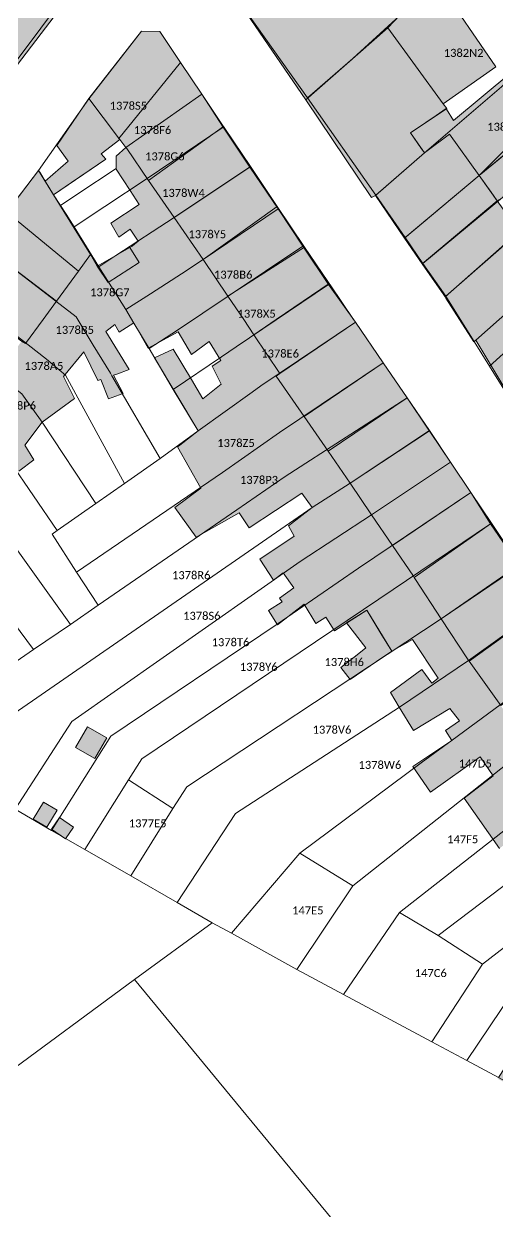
# Model space of a CAD drawing. Header units: metres. Extents: x 113120 to 240396, y 120329 to 242116.
# Drawn here: x 113320.2 to 113367.5, y 121585.9 to 121704.6 of the extents above; entities that cross this region are included whole.
import ezdxf

# ---------------------------------------------------------------- set-up
doc = ezdxf.new("R2010")
doc.units = ezdxf.units.M
doc.header["$LTSCALE"] = 3
for name, color, linetype, lineweight in [('Bpn_CaPa', 78, 'Continuous', 0), ('Bpn_ReBu', 4, 'Continuous', 0), ('Bpt_CaNu', 7, 'Continuous', 0), ('Hachure bâtiment', 11, 'Continuous', 0)]:
    doc.layers.add(name, color=color, linetype=linetype, lineweight=lineweight)
doc.styles.add('Legend', font='')
doc.styles.get('Legend').set_extended_font_data('Calibri')

msp = doc.modelspace()

# ---------------------------------------------------------------- hatches: boundary and pattern name
at = {"layer": 'Hachure bâtiment'}
h = msp.add_hatch(color=256, dxfattribs=at)
h.dxf.hatch_style = 1
h.paths.add_polyline_path([(113302.9, 121737.83), (113303, 121737.22), (113309.15, 121731.63), (113309.95, 121730.81), (113328.62, 121712.35), (113316.14, 121696), (113315.99, 121695.99), (113313.32, 121698.49), (113301.28, 121709.75), (113294.42, 121716.2), (113298.31, 121720.19), (113293.09, 121725.21), (113293.26, 121725.36), (113292.94, 121725.35), (113292.71, 121725.57), (113296.41, 121730.14), (113293.23, 121733.51), (113290.76, 121730.82), (113290.65, 121730.71), (113282.85, 121735.47), (113282.9, 121736.17), (113290.1, 121746.3), (113293.39, 121746.67)])
h = msp.add_hatch(color=256, dxfattribs=at)
h.dxf.hatch_style = 1
h.paths.add_polyline_path([(113358.53, 121713.6), (113354.07, 121709.3), (113357.81, 121705.43), (113356.63, 121704.17), (113348.41, 121696.96), (113341.7, 121706.8), (113344.57, 121708.85), (113346.07, 121709.9), (113351.87, 121715.15), (113353.35, 121716.33), (113355, 121717.65)])
h = msp.add_hatch(color=256, dxfattribs=at)
h.dxf.hatch_style = 1
h.paths.add_polyline_path([(113367.42, 121700.25), (113362.16, 121696.56), (113356.63, 121704.17), (113357.81, 121705.43), (113361.63, 121708.67)])
h = msp.add_hatch(color=256, dxfattribs=at)
h.dxf.hatch_style = 1
h.paths.add_polyline_path([(113333.83, 121703.78), (113335.91, 121700.68), (113329.75, 121693.11), (113329.61, 121693.29), (113326.72, 121697.1), (113332, 121703.83)])
h = msp.add_hatch(color=256, dxfattribs=at)
h.dxf.hatch_style = 1
h.paths.add_polyline_path([(113362.16, 121696.56), (113362.5, 121696.1), (113358.87, 121693.65), (113360.28, 121691.65), (113355.37, 121687.4), (113354.97, 121687.2), (113348.41, 121696.96), (113356.63, 121704.17)])
h = msp.add_hatch(color=256, dxfattribs=at)
h.dxf.hatch_style = 1
h.paths.add_polyline_path([(113338.02, 121697.53), (113330.44, 121692.2), (113330.34, 121692.33), (113329.85, 121692.98), (113329.75, 121693.11), (113335.91, 121700.68)])
h = msp.add_hatch(color=256, dxfattribs=at)
h.dxf.hatch_style = 1
h.paths.add_polyline_path([(113363.19, 121694.89), (113368.9, 121699.66), (113369.77, 121698.8), (113371.5, 121697.08), (113373.1, 121695.5), (113367.73, 121691.04), (113366.28, 121689.84), (113365.74, 121689.39), (113362.78, 121693.53), (113360.28, 121691.65), (113359.92, 121692.16), (113358.87, 121693.65), (113359.27, 121693.92), (113361.45, 121695.4), (113362.46, 121696.08), (113362.49, 121696.02)])
h = msp.add_hatch(color=256, dxfattribs=at)
h.dxf.hatch_style = 1
h.paths.add_polyline_path([(113329.61, 121693.29), (113329.75, 121693.11), (113329.85, 121692.98), (113327.97, 121691.55), (113328.42, 121691.02), (113323.22, 121687.48), (113322.38, 121688.84), (113324.67, 121690.82), (113323.53, 121692.39), (113326.72, 121697.1)])
h = msp.add_hatch(color=256, dxfattribs=at)
h.dxf.hatch_style = 1
h.paths.add_polyline_path([(113340.09, 121694.44), (113340.2, 121694.28), (113332.71, 121688.91), (113330.52, 121692.08), (113330.44, 121692.2), (113338.02, 121697.53)])
h = msp.add_hatch(color=256, dxfattribs=at)
h.dxf.hatch_style = 1
h.paths.add_polyline_path([(113374.66, 121693.94), (113373.56, 121692.66), (113370.92, 121690.94), (113370.77, 121688.73), (113367.55, 121686.87), (113366.94, 121687.73), (113365.74, 121689.39), (113371.13, 121693.86), (113373.1, 121695.5)])
h = msp.add_hatch(color=256, dxfattribs=at)
h.dxf.hatch_style = 1
h.paths.add_polyline_path([(113340.32, 121694.09), (113342.89, 121690.29), (113335.27, 121685.2), (113332.71, 121688.91), (113340.2, 121694.28)])
h = msp.add_hatch(color=256, dxfattribs=at)
h.dxf.hatch_style = 1
h.paths.add_polyline_path([(113365.74, 121689.39), (113358.29, 121683.15), (113355.37, 121687.4), (113360.28, 121691.65), (113362.78, 121693.53)])
h = msp.add_hatch(color=256, dxfattribs=at)
h.dxf.hatch_style = 1
h.paths.add_polyline_path([(113330.52, 121692.08), (113332.71, 121688.91), (113335.27, 121685.2), (113338.17, 121681), (113340.64, 121677.33), (113342.22, 121675), (113343.24, 121673.48), (113345.83, 121669.62), (113345.45, 121669.35), (113348.24, 121665.32), (113350.64, 121661.85), (113352.85, 121658.65), (113354.99, 121655.5), (113357.08, 121652.43), (113359.17, 121649.35), (113359.26, 121649.22), (113359.38, 121649.03), (113361.95, 121645.1), (113364.57, 121641.1), (113364.74, 121640.85), (113367.9, 121636.42), (113370.78, 121632.37), (113373.56, 121628.47), (113373.69, 121628.29), (113373.77, 121628.16), (113376.17, 121624.47), (113378.86, 121620.33), (113380.95, 121617.13), (113381.05, 121616.98), (113381.15, 121616.83), (113383.11, 121613.98), (113385.27, 121610.85), (113387.73, 121607.27), (113387.84, 121607.11), (113387.97, 121606.92), (113390.08, 121603.73), (113392.5, 121600.1), (113393.02, 121600.53), (113395.36, 121596.95), (113397.92, 121593.03), (113398.25, 121593.22), (113400.37, 121590.25), (113403, 121586.57), (113404.75, 121587.57), (113406.7, 121584.47), (113403.92, 121582.15), (113400.93, 121585.03), (113399.93, 121583.37), (113396.53, 121585.9), (113397.87, 121587.97), (113395.28, 121591.5), (113393.82, 121590.35), (113392.68, 121592.35), (113392.37, 121592.15), (113391.03, 121590.47), (113388.87, 121591.97), (113389.22, 121592.53), (113387.85, 121594.47), (113391.35, 121597.12), (113390.27, 121598.72), (113386.18, 121595.95), (113385.22, 121594.43), (113384.42, 121594.9), (113385.37, 121596.62), (113384.47, 121597.65), (113388.42, 121600.68), (113387.41, 121602), (113388.25, 121602.75), (113387.02, 121604.25), (113384.12, 121602.18), (113383.43, 121603.07), (113382.47, 121602.45), (113381.87, 121603.25), (113381.43, 121602.9), (113380.28, 121604.6), (113377.5, 121602.9), (113375.75, 121604.25), (113375.03, 121603.72), (113371.18, 121597.3), (113367.6, 121599.12), (113372.3, 121606.32), (113372.5, 121606.62), (113377.97, 121610.62), (113376.75, 121612.45), (113375.75, 121611.57), (113375.1, 121612.57), (113374.74, 121612.35), (113371.6, 121616.75), (113373.28, 121618.22), (113371.43, 121621.03), (113372.52, 121621.95), (113371.77, 121623), (113373, 121623.93), (113371.27, 121626.22), (113368.82, 121624.25), (113369.42, 121623.4), (113367.77, 121622.15), (113364.24, 121627.17), (113367.13, 121629.4), (113365.85, 121631.32), (113360.88, 121627.78), (113359.1, 121630.35), (113363.02, 121632.93), (113362.37, 121633.93), (113363.77, 121634.9), (113362.82, 121636.15), (113359.18, 121633.95), (113357.76, 121636.28), (113356.87, 121637.75), (113360.02, 121640.02), (113361, 121638.68), (113361.63, 121639.15), (113359.07, 121643.02), (113357, 121641.87), (113354.5, 121645.95), (113351.27, 121643.9), (113350.42, 121645.25), (113349.42, 121644.62), (113348.27, 121646.57), (113345.58, 121644.5), (113344.7, 121645.93), (113346.07, 121646.8), (113345.78, 121647.15), (113347.22, 121648.18), (113346.17, 121649.68), (113345.2, 121648.95), (113343.83, 121651.05), (113347.27, 121653.37), (113346.69, 121654.4), (113349.07, 121656.23), (113348.02, 121657.65), (113342.77, 121654.2), (113341.77, 121655.7), (113337.45, 121653.27), (113335.32, 121656.23), (113337.92, 121658.15), (113335.59, 121662.28), (113335.82, 121662.45), (113337.67, 121663.87), (113333.31, 121671.19), (113335.17, 121672.05), (113336.98, 121669.01), (113338.13, 121667.07), (113339.95, 121668.55), (113339.07, 121670.35), (113339.92, 121670.9), (113338.77, 121672.8), (113337, 121671.5), (113335.67, 121673.79), (113332.67, 121672.13), (113331.22, 121674.68), (113329.77, 121673.75), (113329.33, 121674.5), (113328.45, 121673.82), (113330.75, 121670), (113329.55, 121669.56), (113329.2, 121669.43), (113330.17, 121667.62), (113328.7, 121667.07), (113327.95, 121669.02), (113327.62, 121668.9), (113326.22, 121671.77), (113324.2, 121669.32), (113325.32, 121667.12), (113322.07, 121664.75), (113320.33, 121662.45), (113321.25, 121660.98), (113319.75, 121659.84), (113319.12, 121660.95), (113317.95, 121659.87), (113316.53, 121662.2), (113314.02, 121659.67), (113312.63, 121661.35), (113312.74, 121661.5), (113312.87, 121661.68), (113315.62, 121665.57), (113315.2, 121665.93), (113317.64, 121669.43), (113320.02, 121672.85), (113320.42, 121672.6), (113322.17, 121675), (113323.51, 121676.84), (113325.69, 121679.85), (113326.89, 121681.49), (113327.58, 121680.35), (113328.67, 121678.72), (113331.78, 121680.7), (113330.82, 121682.19), (113331.05, 121682.35), (113331.29, 121682.54), (113331.67, 121682.85), (113330.87, 121684.05), (113329.73, 121683.25), (113328.93, 121684.62), (113331.78, 121686.5), (113330.85, 121687.9), (113329.47, 121690.03), (113329.47, 121691.32), (113330.44, 121692.2)])
h = msp.add_hatch(color=256, dxfattribs=at)
h.dxf.hatch_style = 1
h.paths.add_polyline_path([(113345.57, 121686.3), (113338.17, 121681), (113335.27, 121685.2), (113342.89, 121690.29)], flags=17)
h = msp.add_hatch(color=256, dxfattribs=at)
h.dxf.hatch_style = 1
h.paths.add_polyline_path([(113321.83, 121689.72), (113322.38, 121688.84), (113323.22, 121687.48), (113326.89, 121681.49), (113325.69, 121679.85), (113318.53, 121685.74), (113321.72, 121689.9)], flags=17)
h = msp.add_hatch(color=256, dxfattribs=at)
h.dxf.hatch_style = 1
h.paths.add_polyline_path([(113367.55, 121686.87), (113360.06, 121680.58), (113358.29, 121683.15), (113365.74, 121689.39)], flags=17)
h = msp.add_hatch(color=256, dxfattribs=at)
h.dxf.hatch_style = 1
h.paths.add_polyline_path([(113369.61, 121683.99), (113369.74, 121683.8), (113362.33, 121677.28), (113362.2, 121677.47), (113360.06, 121680.58), (113367.55, 121686.87)], flags=17)
h = msp.add_hatch(color=256, dxfattribs=at)
h.dxf.hatch_style = 1
h.paths.add_polyline_path([(113325.69, 121679.85), (113323.51, 121676.84), (113316.06, 121682.51), (113318.53, 121685.74)], flags=17)
h = msp.add_hatch(color=256, dxfattribs=at)
h.dxf.hatch_style = 1
h.paths.add_polyline_path([(113348.3, 121682.25), (113340.64, 121677.33), (113338.17, 121681), (113345.57, 121686.3)], flags=17)
h = msp.add_hatch(color=256, dxfattribs=at)
h.dxf.hatch_style = 1
h.paths.add_polyline_path([(113369.87, 121683.66), (113373.17, 121679.78), (113372.96, 121679.6), (113369.83, 121676.85), (113367.73, 121675), (113365.4, 121672.95), (113365.2, 121672.77), (113363.78, 121675), (113362.41, 121677.15), (113362.33, 121677.28), (113369.74, 121683.8)], flags=17)
h = msp.add_hatch(color=256, dxfattribs=at)
h.dxf.hatch_style = 1
h.paths.add_polyline_path([(113323.51, 121676.84), (113322.17, 121675), (113320.42, 121672.6), (113320.02, 121672.85), (113317.17, 121675), (113312.97, 121678.47), (113316.06, 121682.51)], flags=17)
h = msp.add_hatch(color=256, dxfattribs=at)
h.dxf.hatch_style = 1
h.paths.add_polyline_path([(113331.78, 121680.7), (113328.67, 121678.72), (113327.58, 121680.35), (113330.82, 121682.19)], flags=17)
h = msp.add_hatch(color=256, dxfattribs=at)
h.dxf.hatch_style = 1
h.paths.add_polyline_path([(113350.61, 121678.8), (113350.74, 121678.62), (113345.47, 121675), (113343.24, 121673.48), (113342.22, 121675), (113340.64, 121677.33), (113348.3, 121682.25)], flags=17)
h = msp.add_hatch(color=256, dxfattribs=at)
h.dxf.hatch_style = 1
h.paths.add_polyline_path([(113350.85, 121678.46), (113353.2, 121675), (113353.37, 121674.75), (113345.83, 121669.62), (113343.24, 121673.48), (113345.47, 121675), (113350.74, 121678.62)], flags=17)
h = msp.add_hatch(color=256, dxfattribs=at)
h.dxf.hatch_style = 1
h.paths.add_polyline_path([(113371.25, 121675), (113374.02, 121671.39), (113368.9, 121667.1), (113365.4, 121672.95), (113367.73, 121675), (113369.83, 121676.85)], flags=17)
h = msp.add_hatch(color=256, dxfattribs=at)
h.dxf.hatch_style = 1
h.paths.add_polyline_path([(113356.14, 121670.68), (113348.24, 121665.32), (113345.45, 121669.35), (113345.83, 121669.62), (113353.37, 121674.75)], flags=17)
h = msp.add_hatch(color=256, dxfattribs=at)
h.dxf.hatch_style = 1
h.paths.add_polyline_path([(113358.54, 121667.17), (113350.64, 121661.85), (113348.24, 121665.32), (113356.14, 121670.68)], flags=17)
h = msp.add_hatch(color=256, dxfattribs=at)
h.dxf.hatch_style = 1
h.paths.add_polyline_path([(113360.66, 121664.06), (113360.78, 121663.88), (113352.85, 121658.65), (113350.64, 121661.85), (113358.54, 121667.17)], flags=17)
h = msp.add_hatch(color=256, dxfattribs=at)
h.dxf.hatch_style = 1
h.paths.add_polyline_path([(113360.88, 121663.73), (113362.88, 121660.75), (113354.99, 121655.5), (113352.85, 121658.65), (113360.78, 121663.88)], flags=17)
h = msp.add_hatch(color=256, dxfattribs=at)
h.dxf.hatch_style = 1
h.paths.add_polyline_path([(113364.9, 121657.73), (113357.08, 121652.43), (113354.99, 121655.5), (113362.88, 121660.75)], flags=17)
h = msp.add_hatch(color=256, dxfattribs=at)
h.dxf.hatch_style = 1
h.paths.add_polyline_path([(113366.97, 121654.65), (113359.26, 121649.22), (113359.17, 121649.35), (113357.08, 121652.43), (113364.9, 121657.73)], flags=17)
h = msp.add_hatch(color=256, dxfattribs=at)
h.dxf.hatch_style = 1
h.paths.add_polyline_path([(113369.8, 121650.43), (113361.95, 121645.1), (113359.38, 121649.03), (113359.26, 121649.22), (113366.97, 121654.65)], flags=17)
h = msp.add_hatch(color=256, dxfattribs=at)
h.dxf.hatch_style = 1
h.paths.add_polyline_path([(113372.36, 121646.61), (113372.48, 121646.43), (113364.74, 121640.85), (113364.57, 121641.1), (113361.95, 121645.1), (113369.8, 121650.43)], flags=17)
h = msp.add_hatch(color=256, dxfattribs=at)
h.dxf.hatch_style = 1
h.paths.add_polyline_path([(113372.59, 121646.28), (113375.55, 121642.05), (113367.9, 121636.42), (113364.74, 121640.85), (113372.48, 121646.43)], flags=17)
h = msp.add_hatch(color=256, dxfattribs=at)
h.dxf.hatch_style = 1
h.paths.add_polyline_path([(113354.43, 121642.2), (113352.5, 121644.68), (113354.5, 121645.95), (113356.03, 121643.46), (113356.41, 121642.83), (113357, 121641.87), (113355.49, 121640.83), (113352.86, 121639.02), (113351.91, 121640.22), (113353.54, 121641.5)], flags=17)
h = msp.add_hatch(color=256, dxfattribs=at)
h.dxf.hatch_style = 1
h.paths.add_polyline_path([(113328.52, 121633.2), (113327.33, 121631.15), (113325.42, 121632.25), (113326.6, 121634.3)], flags=17)
h = msp.add_hatch(color=256, dxfattribs=at)
h.dxf.hatch_style = 1
h.paths.add_polyline_path([(113323.57, 121625.97), (113322.53, 121624.27), (113321.18, 121625.07), (113322.22, 121626.77)], flags=17)
h = msp.add_hatch(color=256, dxfattribs=at)
h.dxf.hatch_style = 1
h.paths.add_polyline_path([(113325.22, 121624.27), (113324.42, 121623.1), (113323.02, 121624.07), (113323.82, 121625.23)], flags=17)

# ---------------------------------------------------------------- linework, layer by layer
at = {"layer": 'Bpn_CaPa'}
for points in [[(113362.07, 121725), (113362.81, 121723.76), (113365.46, 121719.28), (113366.37, 121717.65), (113368.25, 121714.48), (113364.2, 121710.88), (113361.63, 121708.67), (113357.83, 121705.4), (113353.11, 121701.09), (113348.59, 121697.15), (113341.74, 121706.83), (113344.57, 121708.85), (113353.35, 121716.33), (113354.88, 121717.8), (113362.07, 121725)], [(113377.5, 121700.59), (113374.63, 121704.54), (113367.98, 121698.25), (113360.28, 121691.65), (113355.4, 121687.43), (113348.59, 121697.15), (113353.11, 121701.09), (113357.83, 121705.4), (113361.63, 121708.67), (113364.2, 121710.88), (113368.25, 121714.48), (113369.39, 121712.59), (113371.68, 121715.05), (113377.52, 121710.15), (113379.23, 121708.7), (113383.13, 121705.47), (113381.58, 121703.51), (113378.28, 121699.5), (113377.5, 121700.59)], [(113377.5, 121700.59), (113372.98, 121696.39), (113370.83, 121694.46), (113365.74, 121689.39), (113358.34, 121683.19), (113355.4, 121687.43), (113360.28, 121691.65), (113367.98, 121698.25), (113374.63, 121704.54), (113377.5, 121700.59)], [(113321.72, 121689.9), (113326.75, 121697.07), (113332, 121703.83), (113333.83, 121703.78), (113335.91, 121700.68), (113329.75, 121693.11), (113329.85, 121692.98), (113327.97, 121691.55), (113328.42, 121691.02), (113324.99, 121688.71), (113323.22, 121687.48), (113321.72, 121689.9)], [(113323.22, 121687.48), (113324.99, 121688.71), (113328.42, 121691.02), (113327.97, 121691.55), (113329.85, 121692.98), (113329.75, 121693.11), (113335.91, 121700.68), (113338.02, 121697.53), (113330.45, 121692.18), (113329.47, 121691.32), (113329.47, 121690.1), (113325.63, 121687.56), (113323.92, 121686.41), (113323.22, 121687.48)], [(113360.12, 121680.62), (113358.34, 121683.19), (113365.74, 121689.39), (113370.83, 121694.46), (113372.98, 121696.39), (113377.5, 121700.59), (113378.28, 121699.5), (113379.44, 121697.8), (113375.18, 121694.01), (113371.28, 121690.55), (113370.21, 121688.97), (113360.12, 121680.62)], [(113340.17, 121694.22), (113332.58, 121689.09), (113328.32, 121686.29), (113325.27, 121684.27), (113324.48, 121685.54), (113323.92, 121686.41), (113325.63, 121687.56), (113329.47, 121690.1), (113329.47, 121691.32), (113330.45, 121692.18), (113338.02, 121697.53), (113340.17, 121694.22)], [(113360.12, 121680.62), (113370.21, 121688.97), (113371.28, 121690.55), (113375.18, 121694.01), (113379.44, 121697.8), (113381.92, 121694.13), (113372.63, 121685.94), (113371.92, 121685.4), (113370.35, 121684.21), (113369.77, 121683.77), (113362.4, 121677.33), (113360.12, 121680.62)], [(113325.27, 121684.27), (113328.32, 121686.29), (113332.58, 121689.09), (113340.17, 121694.22), (113342.82, 121690.24), (113335.27, 121685.2), (113329.45, 121681.4), (113327.72, 121680.28), (113325.27, 121684.27)], [(113366.79, 121670.33), (113365.24, 121672.8), (113362.4, 121677.33), (113369.77, 121683.77), (113370.35, 121684.21), (113371.92, 121685.4), (113372.63, 121685.94), (113381.92, 121694.13), (113382.13, 121693.81), (113385.77, 121688.02), (113388.65, 121683.42), (113381.81, 121677.93), (113379.9, 121676.39), (113375.16, 121672.52), (113368.87, 121667.3), (113368.93, 121667.22), (113368.8, 121667.13), (113368.21, 121668.06), (113373.24, 121672.4), (113371.54, 121674.63), (113366.79, 121670.33)], [(113345.64, 121686.07), (113338.17, 121681), (113336.58, 121679.96), (113336.55, 121679.94), (113332.91, 121677.58), (113330.43, 121676), (113327.72, 121680.28), (113329.45, 121681.4), (113335.27, 121685.2), (113342.82, 121690.24), (113345.64, 121686.07)], [(113325.27, 121684.27), (113327.72, 121680.28), (113330.43, 121676), (113331.24, 121674.65), (113332.76, 121672.1), (113335.18, 121668.02), (113337.67, 121663.87), (113333.85, 121661.12), (113329.05, 121669.37), (113328.9, 121669.63), (113327.18, 121672.44), (113325.47, 121675.26), (113316.06, 121682.51), (113321.72, 121689.9), (113323.22, 121687.48), (113323.92, 121686.41), (113324.48, 121685.54), (113325.27, 121684.27)], [(113332.76, 121672.1), (113331.24, 121674.65), (113330.43, 121676), (113332.91, 121677.58), (113336.55, 121679.94), (113336.58, 121679.96), (113338.17, 121681), (113345.64, 121686.07), (113348.11, 121682.35), (113340.65, 121677.33), (113335.6, 121673.93), (113332.76, 121672.1)], [(113312.97, 121678.47), (113316.06, 121682.51), (113325.47, 121675.26), (113327.18, 121672.44), (113328.9, 121669.63), (113329.05, 121669.37), (113333.85, 121661.12), (113330.29, 121658.63), (113324.42, 121669.45), (113322.5, 121671.03), (113312.97, 121678.47)], [(113332.76, 121672.1), (113335.6, 121673.93), (113340.65, 121677.33), (113348.11, 121682.35), (113350.68, 121678.52), (113341.47, 121672.28), (113339.99, 121671.29), (113335.18, 121668.02), (113332.76, 121672.1)], [(113312.97, 121678.47), (113322.5, 121671.03), (113324.42, 121669.45), (113330.29, 121658.63), (113327.44, 121656.63), (113322.07, 121664.75), (113320.03, 121667.57), (113310.33, 121675.03), (113312.97, 121678.47)], [(113335.18, 121668.02), (113339.99, 121671.29), (113341.47, 121672.28), (113350.68, 121678.52), (113353.37, 121674.75), (113343.92, 121668.39), (113343.07, 121667.75), (113337.67, 121663.87), (113335.18, 121668.02)], [(113323.57, 121653.92), (113318.85, 121660.84), (113317.09, 121663.43), (113315.62, 121665.57), (113307.86, 121671.88), (113310.33, 121675.03), (113320.03, 121667.57), (113322.07, 121664.75), (113327.44, 121656.63), (113323.57, 121653.92)], [(113356.14, 121670.68), (113345.78, 121663.7), (113340.1, 121659.73), (113325.52, 121649.77), (113323.07, 121653.57), (113323.57, 121653.92), (113327.44, 121656.63), (113330.29, 121658.63), (113333.85, 121661.12), (113337.67, 121663.87), (113343.07, 121667.75), (113343.92, 121668.39), (113353.37, 121674.75), (113356.14, 121670.68)], [(113366.79, 121670.33), (113371.54, 121674.63), (113373.24, 121672.4), (113368.21, 121668.06), (113366.79, 121670.33)], [(113327.66, 121646.46), (113324.91, 121644.53), (113312.74, 121661.5), (113304.9, 121668.01), (113307.86, 121671.88), (113315.62, 121665.57), (113317.09, 121663.43), (113318.85, 121660.84), (113323.57, 121653.92), (113323.07, 121653.57), (113325.52, 121649.77), (113327.66, 121646.46)], [(113327.66, 121646.46), (113325.52, 121649.77), (113340.1, 121659.73), (113345.78, 121663.7), (113356.14, 121670.68), (113358.54, 121667.17), (113346.37, 121659.32), (113341.52, 121655.98), (113327.66, 121646.46)], [(113304.9, 121668.01), (113312.74, 121661.5), (113324.91, 121644.53), (113321.2, 121642.02), (113312.03, 121654.35), (113309.47, 121658.15), (113302.06, 121664.28), (113304.9, 121668.01)], [(113315.45, 121638.08), (113316.31, 121638.67), (113321.2, 121642.02), (113324.91, 121644.53), (113327.66, 121646.46), (113341.52, 121655.98), (113346.37, 121659.32), (113358.54, 121667.17), (113360.77, 121663.9), (113352.85, 121658.65), (113349.07, 121656.23), (113312.44, 121630.93), (113309.29, 121633.13), (113315.45, 121638.08)], [(113302.06, 121664.28), (113309.47, 121658.15), (113312.03, 121654.35), (113321.2, 121642.02), (113316.31, 121638.67), (113308.61, 121648.93), (113307.27, 121651), (113305.51, 121654.45), (113298.66, 121659.91), (113302.06, 121664.28)], [(113313.31, 121630.32), (113312.44, 121630.93), (113349.07, 121656.23), (113352.85, 121658.65), (113360.77, 121663.9), (113362.88, 121660.75), (113354.99, 121655.5), (113347.84, 121650.81), (113325.03, 121634.85), (113319.37, 121626.08), (113313.31, 121630.32)], [(113323.02, 121623.95), (113319.37, 121626.08), (113325.03, 121634.85), (113347.84, 121650.81), (113354.99, 121655.5), (113362.88, 121660.75), (113364.9, 121657.73), (113353.68, 121650.16), (113345.55, 121644.57), (113328.93, 121633.37), (113323.02, 121623.95)], [(113326.32, 121622.04), (113323.02, 121623.95), (113328.93, 121633.37), (113345.55, 121644.57), (113353.68, 121650.16), (113364.9, 121657.73), (113366.89, 121654.6), (113355.7, 121647.06), (113332.02, 121631.1), (113330.7, 121629.01), (113326.32, 121622.04)], [(113369.71, 121650.47), (113361.95, 121645.1), (113358.4, 121642.75), (113336.52, 121628.32), (113335.14, 121626.15), (113330.7, 121629.01), (113332.02, 121631.1), (113355.7, 121647.06), (113366.89, 121654.6), (113369.71, 121650.47)], [(113369.71, 121650.47), (113372.45, 121646.5), (113364.68, 121640.93), (113357.77, 121636.28), (113341.38, 121625.65), (113335.57, 121616.75), (113330.92, 121619.4), (113335.14, 121626.15), (113336.52, 121628.32), (113358.4, 121642.75), (113361.95, 121645.1), (113369.71, 121650.47)], [(113347.83, 121621.68), (113340.99, 121613.68), (113339.07, 121614.72), (113335.57, 121616.75), (113341.38, 121625.65), (113357.77, 121636.28), (113364.68, 121640.93), (113372.45, 121646.5), (113375.55, 121642.05), (113367.84, 121636.5), (113363.04, 121632.97), (113359.96, 121630.69), (113347.83, 121621.68)], [(113347.83, 121621.68), (113359.96, 121630.69), (113363.04, 121632.97), (113367.84, 121636.5), (113375.55, 121642.05), (113378.6, 121637.77), (113370.78, 121632.37), (113353.12, 121618.41), (113347.83, 121621.68)], [(113352.2, 121607.54), (113347.52, 121610.07), (113353.12, 121618.41), (113370.78, 121632.37), (113378.6, 121637.77), (113381.18, 121634), (113373.73, 121628.23), (113357.77, 121615.75), (113352.2, 121607.54)], [(113357.77, 121615.75), (113373.73, 121628.23), (113381.18, 121634), (113383.98, 121629.85), (113376.17, 121624.47), (113372.1, 121621.37), (113361.65, 121613.45), (113357.77, 121615.75)], [(113326.32, 121622.04), (113330.92, 121619.4), (113335.57, 121616.75), (113339.07, 121614.72), (113331.3, 121609.06), (113304.54, 121589.32), (113293.58, 121604), (113313.31, 121630.32), (113319.37, 121626.08), (113323.02, 121623.95), (113326.32, 121622.04)], [(113386.49, 121626.16), (113375.44, 121617.86), (113374.73, 121617.28), (113366.08, 121610.6), (113361.65, 121613.45), (113372.1, 121621.37), (113376.17, 121624.47), (113383.98, 121629.85), (113386.49, 121626.16)], [(113326.32, 121622.04), (113330.7, 121629.01), (113335.14, 121626.15), (113330.92, 121619.4), (113326.32, 121622.04)], [(113361.01, 121602.84), (113366.08, 121610.6), (113374.73, 121617.28), (113375.44, 121617.86), (113386.49, 121626.16), (113388.78, 121622.78), (113381.01, 121617.02), (113377.74, 121614.63), (113374.72, 121612.38), (113369.51, 121608.41), (113369.1, 121607.78), (113364.5, 121600.97), (113361.01, 121602.84)], [(113347.83, 121621.68), (113353.12, 121618.41), (113347.52, 121610.07), (113340.99, 121613.68), (113347.83, 121621.68)], [(113361.01, 121602.84), (113352.2, 121607.54), (113357.77, 121615.75), (113361.65, 121613.45), (113366.08, 121610.6), (113361.01, 121602.84)], [(113372.3, 121606.32), (113367.68, 121599.25), (113364.5, 121600.97), (113369.1, 121607.78), (113369.51, 121608.41), (113372.3, 121606.32)]]:
    msp.add_lwpolyline(points, close=True, dxfattribs=at)
for points in [[(113327.91, 121712.1), (113315.95, 121696.17), (113313.41, 121698.41), (113300.95, 121709.89), (113297.29, 121704.44), (113294.34, 121707.29)], [(113353.73, 121581.89), (113331.3, 121609.06), (113339.07, 121614.72), (113340.99, 121613.68), (113340.99, 121613.68), (113347.52, 121610.07), (113352.2, 121607.54), (113361.01, 121602.84), (113364.5, 121600.97), (113367.68, 121599.25), (113371.2, 121597.32), (113374.78, 121594.57), (113378.11, 121592.04), (113381.97, 121589.13), (113385.32, 121586.63), (113389.53, 121583.55)], [(113304.54, 121589.32), (113331.3, 121609.06), (113353.73, 121581.89)]]:
    msp.add_lwpolyline(points, dxfattribs=at)
at = {"layer": 'Bpn_ReBu'}
for points in [[(113302.9, 121737.83), (113303, 121737.22), (113309.15, 121731.63), (113309.95, 121730.81), (113328.62, 121712.35), (113316.14, 121696), (113315.99, 121695.99), (113313.32, 121698.49), (113301.28, 121709.75), (113294.42, 121716.2), (113298.31, 121720.19), (113293.09, 121725.21), (113293.26, 121725.36), (113292.94, 121725.35), (113292.71, 121725.57), (113296.41, 121730.14), (113293.23, 121733.51), (113290.76, 121730.82), (113290.65, 121730.71), (113282.85, 121735.47), (113282.9, 121736.17), (113290.1, 121746.3), (113293.39, 121746.67), (113302.9, 121737.83)], [(113358.53, 121713.6), (113354.07, 121709.3), (113357.81, 121705.43), (113356.63, 121704.17), (113348.41, 121696.96), (113341.7, 121706.8), (113344.57, 121708.85), (113346.07, 121709.9), (113351.87, 121715.15), (113353.35, 121716.33), (113355, 121717.65), (113358.53, 121713.6)], [(113367.42, 121700.25), (113362.16, 121696.56), (113356.63, 121704.17), (113357.81, 121705.43), (113361.63, 121708.67), (113367.42, 121700.25)], [(113333.83, 121703.78), (113335.91, 121700.68), (113329.75, 121693.11), (113329.61, 121693.29), (113326.72, 121697.1), (113332, 121703.83), (113333.83, 121703.78)], [(113362.16, 121696.56), (113362.5, 121696.1), (113358.87, 121693.65), (113360.28, 121691.65), (113355.37, 121687.4), (113354.97, 121687.2), (113348.41, 121696.96), (113356.63, 121704.17), (113362.16, 121696.56)], [(113338.02, 121697.53), (113330.44, 121692.2), (113330.34, 121692.33), (113329.85, 121692.98), (113329.75, 121693.11), (113335.91, 121700.68), (113338.02, 121697.53)], [(113363.19, 121694.89), (113368.9, 121699.66), (113369.77, 121698.8), (113371.5, 121697.08), (113373.1, 121695.5), (113367.73, 121691.04), (113366.28, 121689.84), (113365.74, 121689.39), (113362.78, 121693.53), (113360.28, 121691.65), (113359.92, 121692.16), (113358.87, 121693.65), (113359.27, 121693.92), (113361.45, 121695.4), (113362.46, 121696.08), (113362.49, 121696.02), (113363.19, 121694.89)], [(113329.61, 121693.29), (113329.75, 121693.11), (113329.85, 121692.98), (113327.97, 121691.55), (113328.42, 121691.02), (113323.22, 121687.48), (113322.38, 121688.84), (113324.67, 121690.82), (113323.53, 121692.39), (113326.72, 121697.1), (113329.61, 121693.29)], [(113340.09, 121694.44), (113340.2, 121694.28), (113332.71, 121688.91), (113330.52, 121692.08), (113330.44, 121692.2), (113338.02, 121697.53), (113340.09, 121694.44)], [(113374.66, 121693.94), (113373.56, 121692.66), (113370.92, 121690.94), (113370.77, 121688.73), (113367.55, 121686.87), (113366.94, 121687.73), (113365.74, 121689.39), (113371.13, 121693.86), (113373.1, 121695.5), (113374.66, 121693.94)], [(113340.32, 121694.09), (113342.89, 121690.29), (113335.27, 121685.2), (113332.71, 121688.91), (113340.2, 121694.28), (113340.32, 121694.09)], [(113365.74, 121689.39), (113358.29, 121683.15), (113355.37, 121687.4), (113360.28, 121691.65), (113362.78, 121693.53), (113365.74, 121689.39)], [(113345.57, 121686.3), (113338.17, 121681), (113335.27, 121685.2), (113342.89, 121690.29), (113345.57, 121686.3)], [(113321.83, 121689.72), (113322.38, 121688.84), (113323.22, 121687.48), (113326.89, 121681.49), (113325.69, 121679.85), (113318.53, 121685.74), (113321.72, 121689.9), (113321.83, 121689.72)], [(113367.55, 121686.87), (113360.06, 121680.58), (113358.29, 121683.15), (113365.74, 121689.39), (113367.55, 121686.87)], [(113369.61, 121683.99), (113369.74, 121683.8), (113362.33, 121677.28), (113362.2, 121677.47), (113360.06, 121680.58), (113367.55, 121686.87), (113369.61, 121683.99)], [(113325.69, 121679.85), (113323.51, 121676.84), (113316.06, 121682.51), (113318.53, 121685.74), (113325.69, 121679.85)], [(113348.3, 121682.25), (113340.64, 121677.33), (113338.17, 121681), (113345.57, 121686.3), (113348.3, 121682.25)], [(113369.87, 121683.66), (113373.17, 121679.78), (113372.96, 121679.6), (113369.83, 121676.85), (113367.73, 121675), (113365.4, 121672.95), (113365.2, 121672.77), (113363.78, 121675), (113362.41, 121677.15), (113362.33, 121677.28), (113369.74, 121683.8), (113369.87, 121683.66)], [(113323.51, 121676.84), (113322.17, 121675), (113320.42, 121672.6), (113320.02, 121672.85), (113317.17, 121675), (113312.97, 121678.47), (113316.06, 121682.51), (113323.51, 121676.84)], [(113331.78, 121680.7), (113328.67, 121678.72), (113327.58, 121680.35), (113330.82, 121682.19), (113331.78, 121680.7)], [(113350.61, 121678.8), (113350.74, 121678.62), (113345.47, 121675), (113343.24, 121673.48), (113342.22, 121675), (113340.64, 121677.33), (113348.3, 121682.25), (113350.61, 121678.8)], [(113350.85, 121678.46), (113353.2, 121675), (113353.37, 121674.75), (113345.83, 121669.62), (113343.24, 121673.48), (113345.47, 121675), (113350.74, 121678.62), (113350.85, 121678.46)], [(113371.25, 121675), (113374.02, 121671.39), (113368.9, 121667.1), (113365.4, 121672.95), (113367.73, 121675), (113369.83, 121676.85), (113371.25, 121675)], [(113356.14, 121670.68), (113348.24, 121665.32), (113345.45, 121669.35), (113345.83, 121669.62), (113353.37, 121674.75), (113356.14, 121670.68)], [(113358.54, 121667.17), (113350.64, 121661.85), (113348.24, 121665.32), (113356.14, 121670.68), (113358.54, 121667.17)], [(113360.66, 121664.06), (113360.78, 121663.88), (113352.85, 121658.65), (113350.64, 121661.85), (113358.54, 121667.17), (113360.66, 121664.06)], [(113360.88, 121663.73), (113362.88, 121660.75), (113354.99, 121655.5), (113352.85, 121658.65), (113360.78, 121663.88), (113360.88, 121663.73)], [(113364.9, 121657.73), (113357.08, 121652.43), (113354.99, 121655.5), (113362.88, 121660.75), (113364.9, 121657.73)], [(113366.97, 121654.65), (113359.26, 121649.22), (113359.17, 121649.35), (113357.08, 121652.43), (113364.9, 121657.73), (113366.97, 121654.65)], [(113369.8, 121650.43), (113361.95, 121645.1), (113359.38, 121649.03), (113359.26, 121649.22), (113366.97, 121654.65), (113369.8, 121650.43)], [(113372.36, 121646.61), (113372.48, 121646.43), (113364.74, 121640.85), (113364.57, 121641.1), (113361.95, 121645.1), (113369.8, 121650.43), (113372.36, 121646.61)], [(113372.59, 121646.28), (113375.55, 121642.05), (113367.9, 121636.42), (113364.74, 121640.85), (113372.48, 121646.43), (113372.59, 121646.28)], [(113354.43, 121642.2), (113352.5, 121644.68), (113354.5, 121645.95), (113356.03, 121643.46), (113356.41, 121642.83), (113357, 121641.87), (113355.49, 121640.83), (113352.86, 121639.02), (113351.91, 121640.22), (113353.54, 121641.5), (113354.43, 121642.2)], [(113328.52, 121633.2), (113327.33, 121631.15), (113325.42, 121632.25), (113326.6, 121634.3), (113328.52, 121633.2)], [(113323.57, 121625.97), (113322.53, 121624.27), (113321.18, 121625.07), (113322.22, 121626.77), (113323.57, 121625.97)], [(113325.22, 121624.27), (113324.42, 121623.1), (113323.02, 121624.07), (113323.82, 121625.23), (113325.22, 121624.27)]]:
    msp.add_lwpolyline(points, close=True, dxfattribs=at)
for points in [[(113320.02, 121672.85), (113320.42, 121672.6), (113322.17, 121675), (113323.51, 121676.84), (113325.69, 121679.85), (113326.89, 121681.49), (113327.58, 121680.35), (113328.67, 121678.72), (113331.78, 121680.7), (113330.82, 121682.19), (113331.05, 121682.35), (113331.29, 121682.54), (113331.67, 121682.85), (113330.87, 121684.05), (113329.73, 121683.25), (113328.93, 121684.62), (113331.78, 121686.5), (113330.85, 121687.9), (113329.47, 121690.03), (113329.47, 121691.32), (113330.44, 121692.2), (113330.52, 121692.08), (113330.52, 121692.08), (113332.71, 121688.91), (113335.27, 121685.2), (113338.17, 121681), (113340.64, 121677.33), (113342.22, 121675), (113343.24, 121673.48), (113345.83, 121669.62), (113345.45, 121669.35), (113348.24, 121665.32), (113350.64, 121661.85), (113352.85, 121658.65), (113354.99, 121655.5), (113357.08, 121652.43), (113359.17, 121649.35), (113359.26, 121649.22), (113359.38, 121649.03), (113361.95, 121645.1), (113364.57, 121641.1), (113364.74, 121640.85), (113367.9, 121636.42)], [(113367.77, 121622.15), (113364.24, 121627.17), (113367.13, 121629.4), (113365.85, 121631.32), (113360.88, 121627.78), (113359.1, 121630.35), (113363.02, 121632.93), (113362.37, 121633.93), (113363.77, 121634.9), (113362.82, 121636.15), (113359.18, 121633.95), (113357.76, 121636.28), (113356.87, 121637.75), (113360.02, 121640.02), (113361, 121638.68), (113361.63, 121639.15), (113359.07, 121643.02), (113357, 121641.87), (113354.5, 121645.95), (113351.27, 121643.9), (113350.42, 121645.25), (113349.42, 121644.62), (113348.27, 121646.57), (113345.58, 121644.5), (113344.7, 121645.93), (113346.07, 121646.8), (113345.78, 121647.15), (113347.22, 121648.18), (113346.17, 121649.68), (113345.2, 121648.95), (113343.83, 121651.05), (113347.27, 121653.37), (113346.69, 121654.4), (113349.07, 121656.23), (113348.02, 121657.65), (113342.77, 121654.2), (113341.77, 121655.7), (113337.45, 121653.27), (113335.32, 121656.23), (113337.92, 121658.15), (113335.59, 121662.28), (113335.82, 121662.45), (113337.67, 121663.87), (113333.31, 121671.19), (113335.17, 121672.05), (113336.98, 121669.01), (113338.13, 121667.07), (113339.95, 121668.55), (113339.07, 121670.35), (113339.92, 121670.9), (113338.77, 121672.8), (113337, 121671.5), (113335.67, 121673.79), (113332.67, 121672.13), (113331.22, 121674.68), (113329.77, 121673.75), (113329.33, 121674.5), (113328.45, 121673.82), (113330.75, 121670), (113329.55, 121669.56), (113329.2, 121669.43), (113330.17, 121667.62), (113328.7, 121667.07), (113327.95, 121669.02), (113327.62, 121668.9), (113326.22, 121671.77), (113324.2, 121669.32), (113325.32, 121667.12), (113322.07, 121664.75), (113320.33, 121662.45), (113321.25, 121660.98), (113319.75, 121659.84)]]:
    msp.add_lwpolyline(points, dxfattribs=at)

# ---------------------------------------------------------------- texts
at = {"layer": 'Bpt_CaNu', "char_height": 0.8, "attachment_point": 7, "style": 'Legend'}
for s, insert in [('1382N2', (113362.21, 121701.24)), ('1378S5', (113328.82, 121695.96)), ('1382N', (113366.55, 121693.86)), ('1378F6', (113331.24, 121693.54)), ('1378G6', (113332.36, 121690.9)), ('1378W4', (113334.06, 121687.25)), ('1378Y5', (113336.69, 121683.12)), ('1378B6', (113339.24, 121679.08)), ('1378G7', (113326.86, 121677.32)), ('1378X5', (113341.6, 121675.18)), ('1378B5', (113323.41, 121673.56)), ('1378E6', (113343.97, 121671.2)), ('1378A5', (113320.31, 121669.96)), ('1378P6', (113317.65, 121666)), ('1378Z5', (113339.57, 121662.26)), ('1378P3', (113341.84, 121658.57)), ('1378R6', (113335.05, 121649.05)), ('1378S6', (113336.16, 121644.99)), ('1378T6', (113339.01, 121642.35)), ('1378Y6', (113341.83, 121639.89)), ('1378H6', (113350.29, 121640.37)), ('1378V6', (113349.1, 121633.61)), ('1378W6', (113353.69, 121630.09)), ('147D5', (113363.71, 121630.23)), ('1377E5', (113330.73, 121624.25)), ('147F5', (113362.55, 121622.66)), ('147E5', (113347.05, 121615.55)), ('147C6', (113359.31, 121609.29))]:
    msp.add_mtext(s, dxfattribs=dict(at, insert=insert))

doc.saveas('drawing.dxf')
